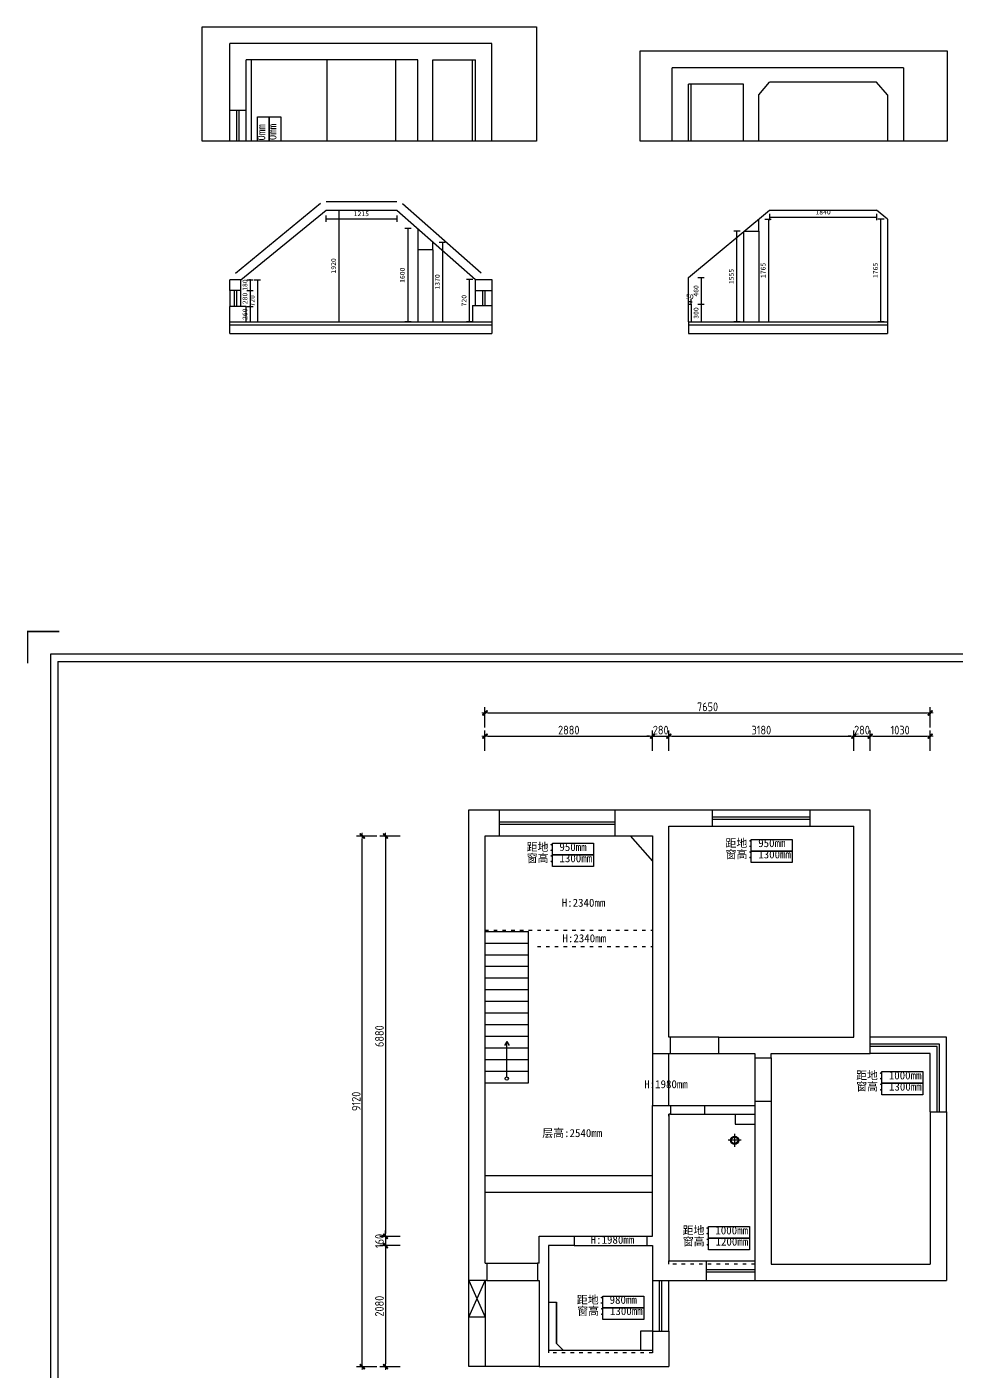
# Model space of a CAD drawing. Header units: millimetres. Extents: x -58733 to 427521, y -235734 to 553534.
# Drawn here: x 88862 to 104834, y -201917 to -178815 of the extents above; entities that cross this region are included whole.
import ezdxf
from ezdxf.xclip import XClip

# ---------------------------------------------------------------- set-up
doc = ezdxf.new("R2010")
doc.units = ezdxf.units.MM
doc.header["$XCLIPFRAME"] = 0
doc.linetypes.add('ACAD_ISO03W100', pattern=[30, 12, -18])
for name, color, linetype in [('00-墙体', 7, 'Continuous'), ('1原始-门窗洞口尺寸', 4, 'Continuous'), ('图框', 251, 'Continuous'), ('目录文字', 8, 'Continuous')]:
    doc.layers.add(name, color=color, linetype=linetype)
doc.layers.add('墙体', color=7, linetype='Continuous', lineweight=30)
doc.styles.add('CCD_DIM', font='ARCHS.SHX')
doc.styles.add('宋体', font='simsun.ttc', dxfattribs={"height": 120})
doc.styles.add('黑体', font='simhei.ttf')
doc.dimstyles.new('J内小标小字', dxfattribs={"dimscale": 1.2, "dimtxt": 70, "dimasz": 10, "dimexe": 40, "dimexo": 0, "dimgap": 40, "dimtad": 1, "dimdec": 0, "dimrnd": 5, "dimtxsty": '黑体', "dimblk": 'ARCHTICK', "dimcen": 2.5, "dimclrd": 251, "dimclre": 251, "dimclrt": 2, "dimadec": 0, "dimazin": 0, "dimtfac": 1, "dimtdec": 0, "dimtix": 1, "dimtmove": 1, "dimatfit": 3, "dimldrblk": 'DOT', "dimfxl": 50, "dimfxlon": 1, "dimarcsym": 0})
doc.dimstyles.new('海龍1：50', dxfattribs={"dimscale": 50, "dimtxt": 3, "dimasz": 1, "dimexe": 2, "dimexo": 2, "dimgap": 0.6, "dimtad": 1, "dimdec": 0, "dimrnd": 5, "dimdsep": 46, "dimtxsty": 'CCD_DIM', "dimblk": 'WS-cj', "dimcen": 1, "dimclrd": 242, "dimclre": 242, "dimclrt": 2, "dimadec": 0, "dimazin": 2, "dimtfac": 1, "dimtdec": 0, "dimtix": 1, "dimtmove": 2, "dimatfit": 3, "dimldrblk": 'CCD_Leader_Arrow', "dimfxl": 5, "dimfxlon": 1, "dimtolj": 1, "dimarcsym": 0})

# ---------------------------------------------------------------- blocks, each defined once
blk = doc.blocks.new('G$CB780EA73')
for p, q in [((0, 0), (0, 8960)), ((510, 8960), (0, 8960)), ((510, 8680), (510, 8960)), ((1330, 8680), (1330, 8960)), ((1330, 8960), (3420, 8960)), ((3420, 8460), (3420, 8960)), ((280, 2840), (280, 8680)), ((280, 8680), (510, 8680)), ((1330, 8680), (3140, 8680)), ((2490, 8680), (2490, 8180)), ((3140, 8680), (3140, 6640)), ((3420, 8460), (4290, 8460)), ((4290, 8180), (4290, 8460)), ((5730, 8180), (5730, 8460)), ((5730, 8460), (6880, 8460)), ((6880, 3960), (6880, 8460)), ((2490, 8180), (3140, 8180)), ((3420, 6640), (3420, 8180)), ((3420, 8180), (4290, 8180)), ((5730, 8180), (6600, 8180)), ((6600, 5230), (6600, 8180)), ((3140, 6640), (3420, 6640)), ((3140, 5940), (3420, 5940)), ((3140, 5940), (3140, 4240)), ((3420, 5940), (3420, 4970)), ((4350, 5230), (4350, 4970)), ((4350, 5230), (6600, 5230)), ((3420, 4970), (3140, 4970)), ((4350, 4970), (6600, 4970)), ((6600, 4970), (6600, 4240)), ((3140, 4240), (2490, 4240)), ((2490, 4240), (2490, 2840)), ((3140, 4240), (6600, 4240)), ((2770, 3960), (2770, 2840)), ((2770, 3960), (6880, 3960)), ((370, 2840), (280, 2840)), ((370, 2840), (370, 2560)), ((2490, 2840), (1010, 2840)), ((1010, 2840), (1010, 2560)), ((2770, 2840), (3980, 2840)), ((3980, 2840), (3980, 0)), ((280, 465), (280, 2560)), ((370, 2560), (280, 2560)), ((1010, 2560), (3700, 2560)), ((3700, 2560), (3700, 280)), ((2490, 1660), (2750, 1660)), ((2490, 1660), (2490, 465)), ((2750, 1660), (2750, 280)), ((280, 465), (465, 249)), ((2490, 465), (2305, 249)), ((465, 249), (2305, 249)), ((2750, 280), (3700, 280)), ((0, 0), (3980, 0))]:
    blk.add_line(p, q)
at = {"color": 12}
for p, q in [((510, 8960), (1330, 8960)), ((510, 8680), (1330, 8680)), ((4290, 8460), (5730, 8460)), ((4290, 8180), (5730, 8180))]:
    blk.add_line(p, q, dxfattribs=at)
at = {"color": 251}
for p, q in [((2370, 8680), (2370, 2840)), ((2690, 8180), (2690, 4240)), ((3420, 8090), (6600, 8090)), ((3420, 6790), (6600, 6790)), ((280, 6650), (1020, 6650)), ((1020, 6650), (1020, 4300)), ((3140, 6640), (3140, 5940)), ((3420, 6640), (3420, 5940)), ((3420, 5610), (6600, 5610)), ((4350, 5230), (3420, 5230)), ((4350, 4970), (3420, 4970)), ((2370, 4300), (280, 4300)), ((3140, 4290), (6600, 4290)), ((2370, 3980), (280, 3980)), ((1010, 2840), (370, 2840)), ((1010, 2560), (370, 2560)), ((2490, 1660), (2490, 2560)), ((2750, 1660), (2750, 2560)), ((3650, 2560), (3650, 280))]:
    blk.add_line(p, q, dxfattribs=at)
at = {"layer": '00-墙体', "color": 42}
for p, q in [((510, 8840), (1330, 8840)), ((510, 8800), (1330, 8800)), ((4290, 8340), (5730, 8340)), ((4290, 8300), (5730, 8300))]:
    blk.add_line(p, q, dxfattribs=at)
at = {"layer": '00-墙体', "color": 8, "linetype": 'ACAD_ISO03W100', "ltscale": 5}
for p, q in [((3140, 5840), (280, 5840)), ((3140, 5630), (280, 5630))]:
    blk.add_line(p, q, dxfattribs=at)
at = {"layer": '1原始-门窗洞口尺寸', "color": 4, "linetype": 'ByBlock'}
for points in [[(1720, 8339), (1014, 8339), (1014, 8539), (1720, 8539)], [(1720, 8139), (1014, 8139), (1014, 8339), (1720, 8339)], [(5618, 7787), (4912, 7787), (4912, 7987), (5618, 7987)], [(5618, 7587), (4912, 7587), (4912, 7787), (5618, 7787)]]:
    blk.add_lwpolyline(points, close=True, dxfattribs=at)
at = {"layer": '1原始-门窗洞口尺寸', "linetype": 'Continuous', "char_height": 137.5, "attachment_point": 3, "style": '宋体'}
for s, insert in [('距地：1100mm', (1691, 8544)), ('窗高：820mm', (1600, 8351)), ('距地：260mm', (5490, 7991)), ('窗高：280mm', (5498, 7799))]:
    blk.add_mtext(s, dxfattribs=dict(at, insert=insert))
blk = doc.blocks.new('_ArchTick')
at = {"color": 0, "linetype": 'ByBlock', "const_width": 0.15}
blk.add_lwpolyline([(-0.5, -0.5), (0.5, 0.5)], dxfattribs=at)
blk = doc.blocks.new('*D11')
at = {"color": 251, "lineweight": -2}
for p, q in [((92768, -183163), (92876, -183163)), ((92828, -183163), (92828, -183883)), ((92768, -183883), (92876, -183883))]:
    blk.add_line(p, q, dxfattribs=at)
at = {"layer": 'Defpoints', "color": 0}
for p in [(92542, -183163), (92542, -183883), (92828, -183883)]:
    blk.add_point(p, dxfattribs=at)
at = {"color": 251, "lineweight": -2, "xscale": 12, "yscale": 12, "zscale": 12}
for p, rotation in [((92828, -183163), 90), ((92828, -183883), 270)]:
    blk.add_blockref('_ArchTick', p, dxfattribs=dict(at, rotation=rotation))
at = {"color": 2, "insert": (92737, -183523), "char_height": 84, "attachment_point": 5, "rotation": 90, "style": '黑体'}
blk.add_mtext('720', dxfattribs=at)
blk = doc.blocks.new('_Dot')
at = {"color": 0, "linetype": 'ByBlock', "lineweight": -2}
blk.add_line((-0.5, 0), (-1, 0), dxfattribs=at)
at = {"color": 0, "linetype": 'ByBlock', "const_width": 0.5}
blk.add_lwpolyline([(-0.25, 0, 1), (0.25, 0, 1)], format="xyb", close=True, dxfattribs=at)
blk = doc.blocks.new('*D12')
at = {"color": 251, "lineweight": -2}
for p, q in [((94164, -181963), (94272, -181963)), ((94224, -181963), (94224, -183883)), ((94164, -183883), (94272, -183883))]:
    blk.add_line(p, q, dxfattribs=at)
at = {"layer": 'Defpoints', "color": 0}
for p in [(94003, -181963), (94003, -183883), (94224, -183883)]:
    blk.add_point(p, dxfattribs=at)
at = {"color": 251, "lineweight": -2, "xscale": 12, "yscale": 12, "zscale": 12}
for p, rotation in [((94224, -181963), 90), ((94224, -183883), 270)]:
    blk.add_blockref('_ArchTick', p, dxfattribs=dict(at, rotation=rotation))
at = {"color": 2, "insert": (94133, -182923), "char_height": 84, "attachment_point": 5, "rotation": 90, "style": '黑体'}
blk.add_mtext('1920', dxfattribs=at)
blk = doc.blocks.new('*D13')
at = {"color": 251, "lineweight": -2}
for p, q in [((95467, -182283), (95359, -182283)), ((95407, -182283), (95407, -183883)), ((95467, -183883), (95359, -183883))]:
    blk.add_line(p, q, dxfattribs=at)
at = {"layer": 'Defpoints', "color": 0}
for p in [(95582, -182283), (95407, -183883), (95582, -183883)]:
    blk.add_point(p, dxfattribs=at)
at = {"color": 251, "lineweight": -2, "xscale": 12, "yscale": 12, "zscale": 12}
for p, rotation in [((95407, -182283), 90), ((95407, -183883), 270)]:
    blk.add_blockref('_ArchTick', p, dxfattribs=dict(at, rotation=rotation))
at = {"color": 2, "insert": (95316, -183083), "char_height": 84, "attachment_point": 5, "rotation": 90, "style": '黑体'}
blk.add_mtext('1600', dxfattribs=at)
blk = doc.blocks.new('*D14')
at = {"color": 251, "lineweight": -2}
for p, q in [((95946, -182513), (96054, -182513)), ((96006, -182513), (96006, -183883)), ((95946, -183883), (96054, -183883))]:
    blk.add_line(p, q, dxfattribs=at)
at = {"layer": 'Defpoints', "color": 0}
for p in [(95842, -182513), (95842, -183883), (96006, -183883)]:
    blk.add_point(p, dxfattribs=at)
at = {"color": 251, "lineweight": -2, "xscale": 12, "yscale": 12, "zscale": 12}
for p, rotation in [((96006, -182513), 90), ((96006, -183883), 270)]:
    blk.add_blockref('_ArchTick', p, dxfattribs=dict(at, rotation=rotation))
at = {"color": 2, "insert": (95916, -183198), "char_height": 84, "attachment_point": 5, "rotation": 90, "style": '黑体'}
blk.add_mtext('1370', dxfattribs=at)
blk = doc.blocks.new('*D15')
at = {"color": 251, "lineweight": -2}
for p, q in [((96526, -183156), (96418, -183156)), ((96466, -183156), (96466, -183883)), ((96526, -183883), (96418, -183883))]:
    blk.add_line(p, q, dxfattribs=at)
at = {"layer": 'Defpoints', "color": 0}
for p in [(96572, -183156), (96466, -183883), (96572, -183883)]:
    blk.add_point(p, dxfattribs=at)
at = {"color": 251, "lineweight": -2, "xscale": 12, "yscale": 12, "zscale": 12}
for p, rotation in [((96466, -183156), 90), ((96466, -183883), 270)]:
    blk.add_blockref('_ArchTick', p, dxfattribs=dict(at, rotation=rotation))
at = {"color": 2, "insert": (96376, -183520), "char_height": 84, "attachment_point": 5, "rotation": 90, "style": '黑体'}
blk.add_mtext('720', dxfattribs=at)
blk = doc.blocks.new('*D16')
at = {"color": 251, "lineweight": -2}
for p, q in [((94003, -182056), (94003, -182164)), ((94003, -182116), (95219, -182116)), ((95219, -182056), (95219, -182164))]:
    blk.add_line(p, q, dxfattribs=at)
at = {"layer": 'Defpoints', "color": 0}
for p in [(94003, -181963), (95219, -181963), (95219, -182116)]:
    blk.add_point(p, dxfattribs=at)
at = {"color": 251, "lineweight": -2, "xscale": 12, "yscale": 12, "zscale": 12, "rotation": 180}
blk.add_blockref('_ArchTick', (94003, -182116), dxfattribs=at)
at = {"color": 251, "lineweight": -2, "xscale": 12, "yscale": 12, "zscale": 12}
blk.add_blockref('_ArchTick', (95219, -182116), dxfattribs=at)
at = {"color": 2, "insert": (94611, -182026), "char_height": 84, "attachment_point": 5, "style": '黑体'}
blk.add_mtext('1215', dxfattribs=at)
blk = doc.blocks.new('*D17')
at = {"color": 251, "lineweight": -2}
for p, q in [((92641, -183163), (92749, -183163)), ((92701, -183163), (92701, -183151)), ((92701, -183163), (92701, -183343)), ((92641, -183343), (92749, -183343)), ((92701, -183343), (92701, -183355))]:
    blk.add_line(p, q, dxfattribs=at)
at = {"layer": 'Defpoints', "color": 0}
for p in [(92542, -183163), (92542, -183343), (92701, -183343)]:
    blk.add_point(p, dxfattribs=at)
at = {"color": 251, "lineweight": -2, "xscale": 12, "yscale": 12, "zscale": 12}
for p, rotation in [((92701, -183163), 270), ((92701, -183343), 90)]:
    blk.add_blockref('_ArchTick', p, dxfattribs=dict(at, rotation=rotation))
at = {"color": 2, "insert": (92610, -183253), "char_height": 84, "attachment_point": 5, "rotation": 90, "style": '黑体'}
blk.add_mtext('180', dxfattribs=at)
blk = doc.blocks.new('*D18')
at = {"color": 251, "lineweight": -2}
for p, q in [((92641, -183343), (92749, -183343)), ((92701, -183343), (92701, -183623)), ((92641, -183623), (92749, -183623))]:
    blk.add_line(p, q, dxfattribs=at)
at = {"layer": 'Defpoints', "color": 0}
for p in [(92542, -183343), (92542, -183623), (92701, -183623)]:
    blk.add_point(p, dxfattribs=at)
at = {"color": 251, "lineweight": -2, "xscale": 12, "yscale": 12, "zscale": 12}
for p, rotation in [((92701, -183343), 90), ((92701, -183623), 270)]:
    blk.add_blockref('_ArchTick', p, dxfattribs=dict(at, rotation=rotation))
at = {"color": 2, "insert": (92610, -183483), "char_height": 84, "attachment_point": 5, "rotation": 90, "style": '黑体'}
blk.add_mtext('280', dxfattribs=at)
blk = doc.blocks.new('*D19')
at = {"color": 251, "lineweight": -2}
for p, q in [((92641, -183623), (92749, -183623)), ((92701, -183623), (92701, -183611)), ((92701, -183623), (92701, -183883)), ((92641, -183883), (92749, -183883)), ((92701, -183883), (92701, -183895))]:
    blk.add_line(p, q, dxfattribs=at)
at = {"layer": 'Defpoints', "color": 0}
for p in [(92542, -183623), (92560, -183883), (92701, -183883)]:
    blk.add_point(p, dxfattribs=at)
at = {"color": 251, "lineweight": -2, "xscale": 12, "yscale": 12, "zscale": 12}
for p, rotation in [((92701, -183623), 270), ((92701, -183883), 90)]:
    blk.add_blockref('_ArchTick', p, dxfattribs=dict(at, rotation=rotation))
at = {"color": 2, "insert": (92610, -183753), "char_height": 84, "attachment_point": 5, "rotation": 90, "style": '黑体'}
blk.add_mtext('260', dxfattribs=at)
blk = doc.blocks.new('*D20')
at = {"color": 251, "lineweight": -2}
for p, q in [((101121, -182327), (101013, -182327)), ((101061, -182327), (101061, -183883)), ((101121, -183883), (101013, -183883))]:
    blk.add_line(p, q, dxfattribs=at)
at = {"layer": 'Defpoints', "color": 0}
for p in [(101190, -182327), (101061, -183883), (101190, -183883)]:
    blk.add_point(p, dxfattribs=at)
at = {"color": 251, "lineweight": -2, "xscale": 12, "yscale": 12, "zscale": 12}
for p, rotation in [((101061, -182327), 90), ((101061, -183883), 270)]:
    blk.add_blockref('_ArchTick', p, dxfattribs=dict(at, rotation=rotation))
at = {"color": 2, "insert": (100971, -183105), "char_height": 84, "attachment_point": 5, "rotation": 90, "style": '黑体'}
blk.add_mtext('1555', dxfattribs=at)
blk = doc.blocks.new('*D21')
at = {"color": 251, "lineweight": -2}
for p, q in [((101547, -182117), (101655, -182117)), ((101607, -182117), (101607, -183883)), ((101547, -183883), (101655, -183883))]:
    blk.add_line(p, q, dxfattribs=at)
at = {"layer": 'Defpoints', "color": 0}
for p in [(101442, -182117), (101442, -183883), (101607, -183883)]:
    blk.add_point(p, dxfattribs=at)
at = {"color": 251, "lineweight": -2, "xscale": 12, "yscale": 12, "zscale": 12}
for p, rotation in [((101607, -182117), 90), ((101607, -183883), 270)]:
    blk.add_blockref('_ArchTick', p, dxfattribs=dict(at, rotation=rotation))
at = {"color": 2, "insert": (101517, -183000), "char_height": 84, "attachment_point": 5, "rotation": 90, "style": '黑体'}
blk.add_mtext('1765', dxfattribs=at)
blk = doc.blocks.new('*D22')
at = {"color": 251, "lineweight": -2}
for p, q in [((100395, -183583), (100503, -183583)), ((100455, -183883), (100455, -183583)), ((100395, -183883), (100503, -183883))]:
    blk.add_line(p, q, dxfattribs=at)
at = {"layer": 'Defpoints', "color": 0}
for p in [(100282, -183583), (100455, -183583), (100282, -183883)]:
    blk.add_point(p, dxfattribs=at)
at = {"color": 251, "lineweight": -2, "xscale": 12, "yscale": 12, "zscale": 12}
for p, rotation in [((100455, -183583), 90), ((100455, -183883), 270)]:
    blk.add_blockref('_ArchTick', p, dxfattribs=dict(at, rotation=rotation))
at = {"color": 2, "insert": (100364, -183733), "char_height": 84, "attachment_point": 5, "rotation": 90, "style": '黑体'}
blk.add_mtext('300', dxfattribs=at)
blk = doc.blocks.new('*D23')
at = {"color": 251, "lineweight": -2}
for p, q in [((100395, -183123), (100503, -183123)), ((100455, -183583), (100455, -183123)), ((100395, -183583), (100503, -183583))]:
    blk.add_line(p, q, dxfattribs=at)
at = {"layer": 'Defpoints', "color": 0}
for p in [(100232, -183123), (100455, -183123), (100282, -183583)]:
    blk.add_point(p, dxfattribs=at)
at = {"color": 251, "lineweight": -2, "xscale": 12, "yscale": 12, "zscale": 12}
for p, rotation in [((100455, -183123), 90), ((100455, -183583), 270)]:
    blk.add_blockref('_ArchTick', p, dxfattribs=dict(at, rotation=rotation))
at = {"color": 2, "insert": (100364, -183353), "char_height": 84, "attachment_point": 5, "rotation": 90, "style": '黑体'}
blk.add_mtext('460', dxfattribs=at)
blk = doc.blocks.new('*D24')
at = {"color": 251, "lineweight": -2}
for p, q in [((100232, -183542), (100220, -183542)), ((100232, -183583), (100232, -183494)), ((100282, -183542), (100232, -183542)), ((100282, -183583), (100282, -183494)), ((100282, -183542), (100294, -183542))]:
    blk.add_line(p, q, dxfattribs=at)
at = {"layer": 'Defpoints', "color": 0}
for p in [(100232, -183542), (100232, -183583), (100282, -183583)]:
    blk.add_point(p, dxfattribs=at)
at = {"color": 251, "lineweight": -2, "xscale": 12, "yscale": 12, "zscale": 12}
blk.add_blockref('_ArchTick', (100232, -183542), dxfattribs=at)
at = {"color": 251, "lineweight": -2, "xscale": 12, "yscale": 12, "zscale": 12, "rotation": 180}
blk.add_blockref('_ArchTick', (100282, -183542), dxfattribs=at)
at = {"color": 2, "insert": (100257, -183452), "char_height": 84, "attachment_point": 5, "style": '黑体'}
blk.add_mtext('50', dxfattribs=at)
blk = doc.blocks.new('*D25')
at = {"color": 251, "lineweight": -2}
for p, q in [((103596, -182117), (103488, -182117)), ((103536, -182117), (103536, -183883)), ((103596, -183883), (103488, -183883))]:
    blk.add_line(p, q, dxfattribs=at)
at = {"layer": 'Defpoints', "color": 0}
for p in [(103652, -182117), (103536, -183883), (103652, -183883)]:
    blk.add_point(p, dxfattribs=at)
at = {"color": 251, "lineweight": -2, "xscale": 12, "yscale": 12, "zscale": 12}
for p, rotation in [((103536, -182117), 90), ((103536, -183883), 270)]:
    blk.add_blockref('_ArchTick', p, dxfattribs=dict(at, rotation=rotation))
at = {"color": 2, "insert": (103446, -183000), "char_height": 84, "attachment_point": 5, "rotation": 90, "style": '黑体'}
blk.add_mtext('1765', dxfattribs=at)
blk = doc.blocks.new('*D26')
at = {"color": 251, "lineweight": -2}
for p, q in [((101627, -182028), (101627, -182136)), ((103467, -182028), (103467, -182136)), ((101627, -182088), (103467, -182088))]:
    blk.add_line(p, q, dxfattribs=at)
at = {"layer": 'Defpoints', "color": 0}
for p in [(101627, -181963), (103467, -181963), (103467, -182088)]:
    blk.add_point(p, dxfattribs=at)
at = {"color": 251, "lineweight": -2, "xscale": 12, "yscale": 12, "zscale": 12, "rotation": 180}
blk.add_blockref('_ArchTick', (101627, -182088), dxfattribs=at)
at = {"color": 251, "lineweight": -2, "xscale": 12, "yscale": 12, "zscale": 12}
blk.add_blockref('_ArchTick', (103467, -182088), dxfattribs=at)
at = {"color": 2, "insert": (102547, -181997), "char_height": 84, "attachment_point": 5, "style": '黑体'}
blk.add_mtext('1840', dxfattribs=at)
blk = doc.blocks.new('WS-cj')
blk.add_hatch(color=1).paths.add_polyline_path([(0.59, 0.82), (-0.82, -0.59), (-0.59, -0.82), (0.82, 0.59)])
at = {"color": 1, "linetype": 'ByBlock', "lineweight": 0}
for p, q in [((-1.1, 0), (0, 0)), ((0, 0), (1.1, 0))]:
    blk.add_line(p, q, dxfattribs=at)
at = {"color": 1}
blk.add_lwpolyline([(0.59, 0.82), (-0.82, -0.59), (-0.59, -0.82), (0.82, 0.59)], close=True, dxfattribs=at)
blk = doc.blocks.new('*D693')
at = {"color": 242, "lineweight": -2}
for p, q in [((96736, -191256), (96736, -190906)), ((96786, -191006), (99566, -191006)), ((99616, -191256), (99616, -190906))]:
    blk.add_line(p, q, dxfattribs=at)
at = {"layer": 'Defpoints', "color": 0}
for p in [(99616, -191006), (96736, -191406), (99616, -191406)]:
    blk.add_point(p, dxfattribs=at)
at = {"color": 242, "lineweight": -2, "xscale": 50, "yscale": 50, "zscale": 50, "rotation": 180}
blk.add_blockref('WS-cj', (96736, -191006), dxfattribs=at)
at = {"color": 242, "lineweight": -2, "xscale": 50, "yscale": 50, "zscale": 50}
blk.add_blockref('WS-cj', (99616, -191006), dxfattribs=at)
at = {"color": 2, "insert": (98176, -190901), "char_height": 150, "attachment_point": 5, "style": 'CCD_DIM'}
blk.add_mtext('\\A1;2880', dxfattribs=at)
blk = doc.blocks.new('CCD_Leader_Arrow')
at = {"color": 1, "linetype": 'ByBlock'}
blk.add_line((0, 0), (-1, 0), dxfattribs=at)
for points in [[(-0.86, 0.67), (-0.6, 0.85), (-0.24, 0), (0, 0)], [(-0.86, -0.67), (-0.6, -0.85), (-0.24, 0), (0, 0)]]:
    blk.add_solid(points, dxfattribs=at)
blk = doc.blocks.new('*D694')
at = {"color": 242, "lineweight": -2}
for p, q in [((99566, -191006), (99516, -191006)), ((99616, -191256), (99616, -190906)), ((99616, -191006), (99896, -191006)), ((99896, -191256), (99896, -190906)), ((99946, -191006), (99996, -191006))]:
    blk.add_line(p, q, dxfattribs=at)
at = {"layer": 'Defpoints', "color": 0}
for p in [(99896, -191006), (99616, -191406), (99896, -191406)]:
    blk.add_point(p, dxfattribs=at)
at = {"color": 242, "lineweight": -2, "xscale": 50, "yscale": 50, "zscale": 50}
blk.add_blockref('WS-cj', (99616, -191006), dxfattribs=at)
at = {"color": 242, "lineweight": -2, "xscale": 50, "yscale": 50, "zscale": 50, "rotation": 180}
blk.add_blockref('WS-cj', (99896, -191006), dxfattribs=at)
at = {"color": 2, "insert": (99756, -190901), "char_height": 150, "attachment_point": 5, "style": 'CCD_DIM'}
blk.add_mtext('\\A1;280', dxfattribs=at)
blk = doc.blocks.new('*D695')
at = {"color": 242, "lineweight": -2}
for p, q in [((99896, -191256), (99896, -190906)), ((99946, -191006), (103026, -191006)), ((103076, -191256), (103076, -190906))]:
    blk.add_line(p, q, dxfattribs=at)
at = {"layer": 'Defpoints', "color": 0}
for p in [(103076, -191006), (99896, -191406), (103076, -191406)]:
    blk.add_point(p, dxfattribs=at)
at = {"color": 242, "lineweight": -2, "xscale": 50, "yscale": 50, "zscale": 50, "rotation": 180}
blk.add_blockref('WS-cj', (99896, -191006), dxfattribs=at)
at = {"color": 242, "lineweight": -2, "xscale": 50, "yscale": 50, "zscale": 50}
blk.add_blockref('WS-cj', (103076, -191006), dxfattribs=at)
at = {"color": 2, "insert": (101486, -190901), "char_height": 150, "attachment_point": 5, "style": 'CCD_DIM'}
blk.add_mtext('\\A1;3180', dxfattribs=at)
blk = doc.blocks.new('*D696')
at = {"color": 242, "lineweight": -2}
for p, q in [((103026, -191006), (102976, -191006)), ((103076, -191256), (103076, -190906)), ((103076, -191006), (103356, -191006)), ((103356, -191256), (103356, -190906)), ((103406, -191006), (103456, -191006))]:
    blk.add_line(p, q, dxfattribs=at)
at = {"layer": 'Defpoints', "color": 0}
for p in [(103356, -191006), (103076, -191406), (103356, -191406)]:
    blk.add_point(p, dxfattribs=at)
at = {"color": 242, "lineweight": -2, "xscale": 50, "yscale": 50, "zscale": 50}
blk.add_blockref('WS-cj', (103076, -191006), dxfattribs=at)
at = {"color": 242, "lineweight": -2, "xscale": 50, "yscale": 50, "zscale": 50, "rotation": 180}
blk.add_blockref('WS-cj', (103356, -191006), dxfattribs=at)
at = {"color": 2, "insert": (103216, -190901), "char_height": 150, "attachment_point": 5, "style": 'CCD_DIM'}
blk.add_mtext('\\A1;280', dxfattribs=at)
blk = doc.blocks.new('*D697')
at = {"color": 242, "lineweight": -2}
for p, q in [((103356, -191256), (103356, -190906)), ((103406, -191006), (104336, -191006)), ((104386, -191256), (104386, -190906))]:
    blk.add_line(p, q, dxfattribs=at)
at = {"layer": 'Defpoints', "color": 0}
for p in [(104386, -191006), (103356, -191406), (104386, -191406)]:
    blk.add_point(p, dxfattribs=at)
at = {"color": 242, "lineweight": -2, "xscale": 50, "yscale": 50, "zscale": 50, "rotation": 180}
blk.add_blockref('WS-cj', (103356, -191006), dxfattribs=at)
at = {"color": 242, "lineweight": -2, "xscale": 50, "yscale": 50, "zscale": 50}
blk.add_blockref('WS-cj', (104386, -191006), dxfattribs=at)
at = {"color": 2, "insert": (103871, -190901), "char_height": 150, "attachment_point": 5, "style": 'CCD_DIM'}
blk.add_mtext('\\A1;1030', dxfattribs=at)
blk = doc.blocks.new('*D698')
at = {"color": 242, "lineweight": -2}
for p, q in [((96736, -190856), (96736, -190506)), ((104386, -190856), (104386, -190506)), ((96786, -190606), (104336, -190606))]:
    blk.add_line(p, q, dxfattribs=at)
at = {"layer": 'Defpoints', "color": 0}
for p in [(104386, -190606), (96736, -191406), (104386, -191406)]:
    blk.add_point(p, dxfattribs=at)
at = {"color": 242, "lineweight": -2, "xscale": 50, "yscale": 50, "zscale": 50, "rotation": 180}
blk.add_blockref('WS-cj', (96736, -190606), dxfattribs=at)
at = {"color": 242, "lineweight": -2, "xscale": 50, "yscale": 50, "zscale": 50}
blk.add_blockref('WS-cj', (104386, -190606), dxfattribs=at)
at = {"color": 2, "insert": (100561, -190501), "char_height": 150, "attachment_point": 5, "style": 'CCD_DIM'}
blk.add_mtext('\\A1;7650', dxfattribs=at)
blk = doc.blocks.new('*D707')
at = {"color": 242, "lineweight": -2}
for p, q in [((95277, -192721), (94927, -192721)), ((95027, -192771), (95027, -199551)), ((95277, -199601), (94927, -199601))]:
    blk.add_line(p, q, dxfattribs=at)
at = {"layer": 'Defpoints', "color": 0}
for p in [(95427, -192721), (95027, -199601), (95427, -199601)]:
    blk.add_point(p, dxfattribs=at)
at = {"color": 242, "lineweight": -2, "xscale": 50, "yscale": 50, "zscale": 50}
for p, rotation in [((95027, -192721), 90), ((95027, -199601), 270)]:
    blk.add_blockref('WS-cj', p, dxfattribs=dict(at, rotation=rotation))
at = {"color": 2, "insert": (94922, -196161), "char_height": 150, "attachment_point": 5, "rotation": 90, "style": 'CCD_DIM'}
blk.add_mtext('\\A1;6880', dxfattribs=at)
blk = doc.blocks.new('*D708')
at = {"color": 242, "lineweight": -2}
for p, q in [((95277, -199601), (94927, -199601)), ((95027, -199551), (95027, -199501)), ((95027, -199601), (95027, -199761)), ((95277, -199761), (94927, -199761)), ((95027, -199811), (95027, -199861))]:
    blk.add_line(p, q, dxfattribs=at)
at = {"layer": 'Defpoints', "color": 0}
for p in [(95427, -199601), (95027, -199761), (95427, -199761)]:
    blk.add_point(p, dxfattribs=at)
at = {"color": 242, "lineweight": -2, "xscale": 50, "yscale": 50, "zscale": 50}
for p, rotation in [((95027, -199601), 270), ((95027, -199761), 90)]:
    blk.add_blockref('WS-cj', p, dxfattribs=dict(at, rotation=rotation))
at = {"color": 2, "insert": (94922, -199681), "char_height": 150, "attachment_point": 5, "rotation": 90, "style": 'CCD_DIM'}
blk.add_mtext('\\A1;160', dxfattribs=at)
blk = doc.blocks.new('*D709')
at = {"color": 242, "lineweight": -2}
for p, q in [((95277, -199761), (94927, -199761)), ((95027, -199811), (95027, -201791)), ((95277, -201841), (94927, -201841))]:
    blk.add_line(p, q, dxfattribs=at)
at = {"layer": 'Defpoints', "color": 0}
for p in [(95427, -199761), (95027, -201841), (95427, -201841)]:
    blk.add_point(p, dxfattribs=at)
at = {"color": 242, "lineweight": -2, "xscale": 50, "yscale": 50, "zscale": 50}
for p, rotation in [((95027, -199761), 90), ((95027, -201841), 270)]:
    blk.add_blockref('WS-cj', p, dxfattribs=dict(at, rotation=rotation))
at = {"color": 2, "insert": (94922, -200801), "char_height": 150, "attachment_point": 5, "rotation": 90, "style": 'CCD_DIM'}
blk.add_mtext('\\A1;2080', dxfattribs=at)
blk = doc.blocks.new('*D710')
at = {"color": 242, "lineweight": -2}
for p, q in [((94877, -192721), (94527, -192721)), ((94627, -201791), (94627, -192771)), ((94877, -201841), (94527, -201841))]:
    blk.add_line(p, q, dxfattribs=at)
at = {"layer": 'Defpoints', "color": 0}
for p in [(94627, -192721), (95427, -192721), (95427, -201841)]:
    blk.add_point(p, dxfattribs=at)
at = {"color": 242, "lineweight": -2, "xscale": 50, "yscale": 50, "zscale": 50}
for p, rotation in [((94627, -192721), 90), ((94627, -201841), 270)]:
    blk.add_blockref('WS-cj', p, dxfattribs=dict(at, rotation=rotation))
at = {"color": 2, "insert": (94522, -197281), "char_height": 150, "attachment_point": 5, "rotation": 90, "style": 'CCD_DIM'}
blk.add_mtext('\\A1;9120', dxfattribs=at)
blk = doc.blocks.new('图框1比60')
at = {"layer": '图框', "color": 121}
for p, q in [((161670, 61389), (161670, 44157)), ((186038, 61389), (161670, 61389))]:
    blk.add_line(p, q, dxfattribs=at)
at = {"layer": '图框', "color": 8}
for q in [(161809, 44297), (161809, 45797), (185898, 61249)]:
    blk.add_line((161809, 61249), q, dxfattribs=at)
at = {"layer": '图框', "color": 121, "const_width": 28.3}
blk.add_lwpolyline([(161841, 61818), (161241, 61818), (161241, 61217)], dxfattribs=at)

msp = doc.modelspace()

# ---------------------------------------------------------------- linework, layer by layer
for p, q in [((94003.5, -181813.4), (95218.8, -181813.4)), ((92446.6, -183047.5), (93908.3, -181847.5)), ((92541.8, -183163.4), (94003.5, -181963.4)), ((94003.5, -181963.4), (95218.8, -181963.4)), ((95218.8, -181963.4), (96571.8, -183156.2)), ((95318, -181850.9), (96671, -183043.6)), ((100231.8, -183123.4), (101627, -181963.4)), ((101627, -181963.4), (103466.7, -181963.4)), ((103651.8, -182117.3), (103466.7, -181963.4)), ((101441.8, -182326.8), (101441.8, -182117.3)), ((103651.8, -182117.3), (103651.8, -183883.4)), ((95581.8, -182283.4), (95581.8, -182648.4)), ((101189.9, -182326.8), (101441.8, -182326.8)), ((95841.8, -182648.4), (95581.8, -182648.4)), ((95841.8, -182648.4), (95841.8, -182512.6)), ((92351.8, -183343.4), (92351.8, -183163.4)), ((92541.8, -183163.4), (92351.8, -183163.4)), ((92541.8, -183343.4), (92541.8, -183163.4)), ((96571.8, -183343.4), (96571.8, -183156.2)), ((96571.8, -183156.2), (96851.8, -183156.2)), ((96851.8, -183156.2), (96851.8, -183343.4)), ((100231.8, -183883.4), (100231.8, -183123.4)), ((92541.8, -183343.4), (92351.8, -183343.4)), ((96571.8, -183343.4), (96851.8, -183343.4)), ((92351.8, -184083.4), (92351.8, -183623.4)), ((92631.8, -183623.4), (92351.8, -183623.4)), ((92631.8, -183623.4), (92541.8, -183623.4)), ((92631.8, -183883.4), (92631.8, -183623.4)), ((96521.8, -183603.4), (96521.8, -183883.4)), ((96521.8, -183603.4), (96571.8, -183603.4)), ((96571.8, -183603.4), (96851.8, -183603.4)), ((96851.8, -183603.4), (96851.8, -184083.4)), ((92351.8, -183883.4), (96851.8, -183883.4)), ((100231.8, -183883.4), (103651.8, -183883.4)), ((100231.8, -183883.4), (100231.8, -184083.4)), ((103651.8, -183883.4), (103651.8, -184083.4)), ((92351.8, -183933.4), (96851.8, -183933.4)), ((92351.8, -184083.4), (96851.8, -184083.4)), ((100231.8, -183933.4), (103651.8, -183933.4)), ((100231.8, -184083.4), (103651.8, -184083.4)), ((96456.1, -201840.6), (96456.1, -192270.6)), ((96456.1, -192270.6), (96986.1, -192270.6)), ((96986.1, -192720.6), (96986.1, -192270.6)), ((98976.1, -192720.6), (98976.1, -192270.6)), ((98976.1, -192270.6), (100646.1, -192270.6)), ((100646.1, -192550.6), (100646.1, -192270.6)), ((102326.1, -192270.6), (103356.1, -192270.6)), ((102326.1, -192550.6), (102326.1, -192270.6)), ((103356.1, -196460.6), (103356.1, -192270.6)), ((99896.1, -192550.6), (100646.1, -192550.6)), ((99896.1, -196180.6), (99896.1, -192550.6)), ((102326.1, -192550.6), (103076.1, -192550.6)), ((103076.1, -196180.6), (103076.1, -192550.6)), ((96736.1, -200060.6), (96736.1, -192720.6)), ((96736.1, -192720.6), (96986.1, -192720.6)), ((98976.1, -192720.6), (99616.1, -192720.6)), ((99231.1, -192720.6), (99616.1, -193154.4)), ((99616.1, -192720.6), (99616.1, -196460.6)), ((99926.1, -196180.6), (99896.1, -196180.6)), ((99926.1, -196460.6), (99926.1, -196180.6)), ((100756.1, -196460.6), (100756.1, -196180.6)), ((100756.1, -196180.6), (103076.1, -196180.6)), ((99616.1, -196460.6), (99926.1, -196460.6)), ((100756.1, -196460.6), (101376.1, -196460.6)), ((101376.1, -196460.6), (101376.1, -196530.6)), ((101376.1, -196530.6), (101656.1, -196530.6)), ((101656.1, -196530.6), (101656.1, -196460.6)), ((101656.1, -196460.6), (103356.1, -196460.6)), ((101376.1, -197280.6), (101376.1, -197350.6)), ((101376.1, -197280.6), (101656.1, -197280.6)), ((101656.1, -197280.6), (101656.1, -200080.6)), ((99616.1, -199600.6), (99616.1, -197350.6)), ((99616.1, -197350.6), (99926.1, -197350.6)), ((99926.1, -197500.6), (99896.1, -197500.6)), ((99896.1, -197500.6), (99896.1, -200020.6)), ((99896.1, -197533), (99896.1, -197500.6)), ((99926.1, -197350.6), (99926.1, -197500.6)), ((100506.1, -197350.6), (100506.1, -197500.6)), ((100506.1, -197350.6), (101376.1, -197350.6)), ((100506.1, -197500.6), (101376.1, -197500.6)), ((101036.1, -197500.6), (101036.1, -197670.6)), ((101376.1, -197350.6), (101376.1, -200360.6)), ((104386.1, -197460.6), (104386.1, -200080.6)), ((104386.1, -197460.6), (104666.1, -197460.6)), ((104666.1, -197460.6), (104666.1, -200360.6)), ((101036.1, -197670.6), (101376.1, -197670.6)), ((97666.1, -200060.6), (97666.1, -199600.6)), ((97666.1, -199600.6), (98266.1, -199600.6)), ((98266.1, -199600.6), (98266.1, -199760.6)), ((99516.1, -199600.6), (99516.1, -199760.6)), ((99516.1, -199600.6), (99616.1, -199600.6)), ((97826.1, -199760.6), (97826.1, -201560.6)), ((98266.1, -199760.6), (97826.1, -199760.6)), ((99516.1, -199760.6), (99616.1, -199760.6)), ((99616.1, -199760.6), (99616.1, -200360.6)), ((96736.1, -200060.6), (96766.1, -200060.6)), ((96766.1, -200060.6), (96766.1, -200360.6)), ((97666.1, -200060.6), (97636.1, -200060.6)), ((97636.1, -200060.6), (97636.1, -200360.6)), ((99896.1, -200020.6), (100536.1, -200020.6)), ((100536.1, -200020.6), (100536.1, -200360.6)), ((101656.1, -200080.6), (104386.1, -200080.6)), ((96766.1, -200360.6), (96456.1, -200360.6)), ((97636.1, -200360.6), (97666.1, -200360.6)), ((97666.1, -200360.6), (97666.1, -201840.6)), ((99616.1, -200360.6), (100536.1, -200360.6)), ((101376.1, -200360.6), (104666.1, -200360.6)), ((97826.1, -200733), (97966.1, -200733)), ((97966.1, -200733), (97966.1, -201443)), ((97966.1, -201443), (97966.1, -200733)), ((96736.1, -200990.6), (96456.1, -200990.6)), ((96736.1, -200990.6), (96736.1, -201840.6)), ((97966.1, -201443), (98083.7, -201560.6)), ((99406.1, -201230.6), (99406.1, -201560.6)), ((99616.1, -201230.6), (99406.1, -201230.6)), ((99616.1, -201230.6), (99616.1, -201560.6)), ((99616.1, -201230.6), (99896.1, -201230.6)), ((99896.1, -201230.6), (99896.1, -201840.6)), ((99616.1, -201560.6), (97826.1, -201560.6)), ((99616.1, -201560.6), (98083.7, -201560.6)), ((96736.1, -201840.6), (96456.1, -201840.6)), ((97666.1, -201840.6), (99896.1, -201840.6))]:
    msp.add_line(p, q)
at = {"color": 251}
for p, q in [((101181.8, -182333.5), (101181.8, -183883.4)), ((101441.8, -182326.8), (101441.8, -183883.4)), ((95581.8, -182648.4), (95581.8, -183883.4)), ((95841.8, -182648.4), (95841.8, -183883.4)), ((100231.8, -183583.4), (100281.8, -183583.4)), ((100281.8, -183583.4), (100281.8, -183883.4)), ((96736.1, -194360.6), (97486.1, -194360.6)), ((97486.1, -196960.6), (97486.1, -194360.6)), ((96736.1, -194560.6), (97486.1, -194560.6)), ((96736.1, -194760.6), (97486.1, -194760.6)), ((96736.1, -194960.6), (97486.1, -194960.6)), ((96736.1, -195160.6), (97486.1, -195160.6)), ((96736.1, -195360.6), (97486.1, -195360.6)), ((96736.1, -195560.6), (97486.1, -195560.6)), ((96736.1, -195760.6), (97486.1, -195760.6)), ((96736.1, -195960.6), (97486.1, -195960.6)), ((96736.1, -196160.6), (97486.1, -196160.6)), ((96736.1, -196360.6), (97486.1, -196360.6)), ((97111.1, -196249.8), (97069.7, -196320.5)), ((97111.1, -196860.6), (97111.1, -196249.8)), ((97111.1, -196249.8), (97152.5, -196320.5)), ((100756.1, -196180.6), (99926.1, -196180.6)), ((96736.1, -196560.6), (97486.1, -196560.6)), ((99616.1, -196460.6), (99616.1, -197350.6)), ((99896.1, -197350.6), (99896.1, -196460.6)), ((99926.1, -196460.6), (100756.1, -196460.6)), ((101376.1, -196530.6), (101376.1, -197280.6)), ((101656.1, -196530.6), (101656.1, -197280.6)), ((96736.1, -196760.6), (97486.1, -196760.6)), ((96736.1, -196960.6), (97486.1, -196960.6)), ((99926.1, -197350.6), (100506.1, -197350.6)), ((99926.1, -197500.6), (100506.1, -197500.6)), ((99616.1, -198560.6), (96736.1, -198560.6)), ((96736.1, -198840.6), (99616.1, -198840.6)), ((98266.1, -199600.6), (99516.1, -199600.6)), ((98266.1, -199760.6), (99516.1, -199760.6)), ((96766.1, -200060.6), (97636.1, -200060.6)), ((96456.1, -200360.6), (96736.1, -200990.6)), ((96456.1, -200990.6), (96736.1, -200360.6)), ((96736.1, -200360.6), (96736.1, -200990.6)), ((96736.1, -200360.6), (96736.1, -200990.6)), ((96766.1, -200360.6), (97636.1, -200360.6)), ((97666.1, -201840.6), (96736.1, -201840.6))]:
    msp.add_line(p, q, dxfattribs=at)
at = {"color": 12}
for p, q in [((92351.8, -183343.4), (92351.8, -183623.4)), ((92541.8, -183623.4), (92541.8, -183343.4)), ((96571.8, -183603.4), (96571.8, -183343.4)), ((96851.8, -183343.4), (96851.8, -183603.4)), ((96986.1, -192270.6), (98976.1, -192270.6)), ((100646.1, -192270.6), (102326.1, -192270.6)), ((100646.1, -192550.6), (102326.1, -192550.6)), ((96986.1, -192720.6), (98976.1, -192720.6)), ((100536.1, -200020.6), (101376.1, -200020.6)), ((99616.1, -200360.6), (99616.1, -201230.6)), ((99896.1, -201230.6), (99896.1, -200360.6)), ((100536.1, -200360.6), (101376.1, -200360.6))]:
    msp.add_line(p, q, dxfattribs=at)
for points in [[(91875, -178815.2), (97623.9, -178815.2), (97623.9, -180776.9), (91875, -180776.9)], [(99405.7, -179227.2), (104678.2, -179227.2), (104678.2, -180776.9), (99405.7, -180776.9)]]:
    msp.add_lwpolyline(points, close=True)
for points in [[(104666.1, -197460.6), (104666.1, -196180.6), (103356.1, -196180.6)], [(104386.1, -197460.6), (104386.1, -196460.6), (103356.1, -196460.6)]]:
    msp.add_lwpolyline(points, dxfattribs=at)
at = {"color": 251}
msp.add_circle((97111.1, -196889), 28.4, dxfattribs=at)
at = {"layer": '00-墙体', "color": 42}
for p, q in [((92426.8, -183343.4), (92426.8, -183623.4)), ((92466.8, -183343.4), (92466.8, -183623.4)), ((96691.8, -183343.4), (96691.8, -183603.4)), ((96731.8, -183343.4), (96731.8, -183603.4)), ((100646.1, -192390.6), (102326.1, -192390.6)), ((100646.1, -192430.6), (102326.1, -192430.6)), ((96986.1, -192475.6), (98976.1, -192475.6)), ((96986.1, -192515.6), (98976.1, -192515.6)), ((100536.1, -200170.6), (101376.1, -200170.6)), ((100536.1, -200210.6), (101376.1, -200210.6)), ((99736.1, -201230.6), (99736.1, -200360.6)), ((99776.1, -201230.6), (99776.1, -200360.6))]:
    msp.add_line(p, q, dxfattribs=at)
at = {"layer": '00-墙体', "color": 250, "linetype": 'ACAD_ISO03W100', "ltscale": 5}
for p, q in [((96736.1, -194340.6), (99616.1, -194340.6)), ((97636.1, -194620.6), (99616.1, -194620.6))]:
    msp.add_line(p, q, dxfattribs=at)
at = {"layer": '00-墙体', "color": 8, "linetype": 'ACAD_ISO03W100', "ltscale": 5}
for p, q in [((99896.1, -200080.6), (99896.1, -200020.6)), ((101376.1, -200080.6), (99896.1, -200080.6)), ((97826.1, -201560.6), (97826.1, -201600.6)), ((99616.1, -201600.6), (97826.1, -201600.6)), ((99616.1, -201560.6), (99616.1, -201600.6))]:
    msp.add_line(p, q, dxfattribs=at)
at = {"layer": '00-墙体', "color": 42}
for points in [[(104546.1, -197460.6), (104546.1, -196300.6), (103356.1, -196300.6)], [(104506.1, -197460.6), (104506.1, -196340.6), (103356.1, -196340.6)]]:
    msp.add_lwpolyline(points, dxfattribs=at)
at = {"layer": '1原始-门窗洞口尺寸', "color": 4, "linetype": 'ByBlock'}
for points in [[(98599.5, -193046.2), (97893.6, -193046.2), (97893.6, -192846.2), (98599.5, -192846.2)], [(102017, -192978.8), (101311.2, -192978.8), (101311.2, -192778.8), (102017, -192778.8)], [(98599.5, -193246.2), (97893.6, -193246.2), (97893.6, -193046.2), (98599.5, -193046.2)], [(102017, -193178.8), (101311.2, -193178.8), (101311.2, -192978.8), (102017, -192978.8)], [(104263.6, -196970.8), (103557.8, -196970.8), (103557.8, -196770.8), (104263.6, -196770.8)], [(104263.6, -197170.8), (103557.8, -197170.8), (103557.8, -196970.8), (104263.6, -196970.8)], [(101282.2, -199634.4), (100576.3, -199634.4), (100576.3, -199434.4), (101282.2, -199434.4)], [(101282.2, -199834.4), (100576.3, -199834.4), (100576.3, -199634.4), (101282.2, -199634.4)], [(99468.2, -200827.8), (98762.3, -200827.8), (98762.3, -200627.8), (99468.2, -200627.8)], [(99468.2, -201027.8), (98762.3, -201027.8), (98762.3, -200827.8), (99468.2, -200827.8)]]:
    msp.add_lwpolyline(points, close=True, dxfattribs=at)
at = {"layer": '目录文字'}
for p, q in [((101137.1, -197950.6), (100915.1, -197950.6)), ((101026.1, -197839.6), (101026.1, -198061.6))]:
    msp.add_line(p, q, dxfattribs=at)
msp.add_circle((101026.1, -197950.6), 70.2, dxfattribs=at)
msp.add_ellipse((101026.1, -197950.6), major_axis=(55.5, 0), ratio=1, start_param=-0.0000045, end_param=6.2831808, dxfattribs=at)

# ---------------------------------------------------------------- block references
ref = msp.add_blockref('G$CB780EA73', (100811.8, -185979.8), dxfattribs=dict(rotation=90))
XClip(ref).set_block_clipping_path([(5202.9838842794, 3187.9014356614), (7164.6368036709, 8936.7917832424)])
ref = msp.add_blockref('G$CB780EA73', (103931.8, -179517.6), dxfattribs=dict(rotation=180))
XClip(ref).set_block_clipping_path([(-746.311466824, -290.3542218479), (4526.1267183652, 1259.2512662722)])
at = {"layer": '墙体', "color": 0, "xscale": 0.9120113186390109, "yscale": 0.9120113186390109, "zscale": 0.9120113186390109}
msp.add_blockref('图框1比60', (-58178.6, -245583.6), dxfattribs=at)

# ---------------------------------------------------------------- texts
at = {"layer": '1原始-门窗洞口尺寸', "linetype": 'Continuous', "char_height": 137.5, "attachment_point": 3, "style": '宋体'}
for s, insert in [('距地：950mm', (98482.4, -192841.5)), ('距地：950mm', (101900, -192774.1)), ('窗高：1300mm', (98576.9, -193034.4)), ('窗高：1300mm', (101994.5, -192967)), ('H:2340mm', (98804, -193799.4)), ('H:2340mm', (98816, -194409.4)), ('距地：1000mm', (104238, -196766.2)), ('H:1980mm', (100221.1, -196917.2)), ('窗高：1300mm', (104241.1, -196959)), ('层高:2540mm', (98750.7, -197757.5)), ('H:1980mm', (99301.1, -199590.9)), ('距地：1000mm', (101256.5, -199429.8)), ('窗高：1200mm', (101259.7, -199622.6)), ('距地：980mm', (99345.6, -200623.1)), ('窗高：1300mm', (99445.6, -200816))]:
    msp.add_mtext(s, dxfattribs=dict(at, insert=insert))

# ---------------------------------------------------------------- dimensions: what is measured, and where the dimension line sits
for base, p1, p2, dimstyle, picture, middle in [((95218.8, -182116), (94003.5, -181963.4), (95218.8, -181963.4), 'J内小标小字', '*D16', (94611.1, -182026)), ((103466.7, -182087.6), (101627, -181963.4), (103466.7, -181963.4), 'J内小标小字', '*D26', (102546.8, -181997.1)), ((100231.8, -183542.2), (100281.8, -183583.4), (100231.8, -183583.4), 'J内小标小字', '*D24', (100256.8, -183451.7)), ((104386.1, -190605.6), (96736.1, -191405.6), (104386.1, -191405.6), '海龍1：50', '*D698', (100561.1, -190500.6)), ((99616.1, -191005.6), (96736.1, -191405.6), (99616.1, -191405.6), '海龍1：50', '*D693', (98176.1, -190900.6)), ((99896.1, -191005.6), (99616.1, -191405.6), (99896.1, -191405.6), '海龍1：50', '*D694', (99756.1, -190900.6)), ((103076.1, -191005.6), (99896.1, -191405.6), (103076.1, -191405.6), '海龍1：50', '*D695', (101486.1, -190900.6)), ((103356.1, -191005.6), (103076.1, -191405.6), (103356.1, -191405.6), '海龍1：50', '*D696', (103216.1, -190900.6)), ((104386.1, -191005.6), (103356.1, -191405.6), (104386.1, -191405.6), '海龍1：50', '*D697', (103871.1, -190900.6))]:
    dim = msp.add_linear_dim(base=base, p1=p1, p2=p2, dimstyle=dimstyle)
    dim.commit()
    dim.dimension.update_dxf_attribs({"geometry": picture, "text_midpoint": middle})
at = {"color": 1}
for base, p1, p2, picture, middle in [((94223.9, -183883.4), (94003.5, -181963.4), (94003.5, -183883.4), '*D12', (94133.4, -182923.4)), ((95406.8, -183883.4), (95581.8, -182283.4), (95581.8, -183883.4), '*D13', (95316.3, -183083.4)), ((92827.5, -183883.4), (92541.8, -183163.4), (92541.8, -183883.4), '*D11', (92737, -183523.4))]:
    dim = msp.add_linear_dim(base=base, p1=p1, p2=p2, angle=90, dimstyle='J内小标小字', override={"dimtxsty": '黑体', "dimldrblk": 'Dot'}, dxfattribs=at)
    dim.commit()
    dim.dimension.update_dxf_attribs({"geometry": picture, "text_midpoint": middle})
for base, p1, p2, dimstyle, picture, middle in [((101607.1, -183883.4), (101441.8, -182117.3), (101441.8, -183883.4), 'J内小标小字', '*D21', (101517.1, -183000.4)), ((103535.8, -183883.4), (103651.8, -182117.3), (103651.8, -183883.4), 'J内小标小字', '*D25', (103445.8, -183000.4)), ((101061.4, -183883.4), (101189.9, -182326.8), (101189.9, -183883.4), 'J内小标小字', '*D20', (100971.4, -183105.1)), ((92700.5, -183343.4), (92541.8, -183163.4), (92541.8, -183343.4), 'J内小标小字', '*D17', (92610.1, -183253.4)), ((100454.8, -183123.4), (100281.8, -183583.4), (100231.8, -183123.4), 'J内小标小字', '*D23', (100364.3, -183353.4)), ((92700.5, -183623.4), (92541.8, -183343.4), (92541.8, -183623.4), 'J内小标小字', '*D18', (92610.1, -183483.4)), ((92700.5, -183883.4), (92541.8, -183623.4), (92560, -183883.4), 'J内小标小字', '*D19', (92610.1, -183753.4)), ((100454.8, -183583.4), (100281.8, -183883.4), (100281.8, -183583.4), 'J内小标小字', '*D22', (100364.3, -183733.4)), ((94627, -192720.6), (95427, -201840.6), (95427, -192720.6), '海龍1：50', '*D710', (94522, -197280.6)), ((95027, -199600.6), (95427, -192720.6), (95427, -199600.6), '海龍1：50', '*D707', (94922, -196160.6)), ((95027, -199760.6), (95427, -199600.6), (95427, -199760.6), '海龍1：50', '*D708', (94922, -199680.6)), ((95027, -201840.6), (95427, -199760.6), (95427, -201840.6), '海龍1：50', '*D709', (94922, -200800.6))]:
    dim = msp.add_linear_dim(base=base, p1=p1, p2=p2, angle=90, dimstyle=dimstyle)
    dim.commit()
    dim.dimension.update_dxf_attribs({"geometry": picture, "text_midpoint": middle})
for base, p1, p2, text, picture, middle in [((96006.1, -183883.4), (95841.8, -182512.6), (95841.8, -183883.4), '1370', '*D14', (95915.6, -183198)), ((96466.4, -183883.4), (96571.8, -183156.2), (96571.8, -183883.4), '720', '*D15', (96375.9, -183519.8))]:
    dim = msp.add_linear_dim(base=base, p1=p1, p2=p2, angle=90, text=text, dimstyle='J内小标小字', override={"dimtxsty": '黑体'})
    dim.commit()
    dim.dimension.update_dxf_attribs({"geometry": picture, "text_midpoint": middle})

doc.saveas('drawing.dxf')
